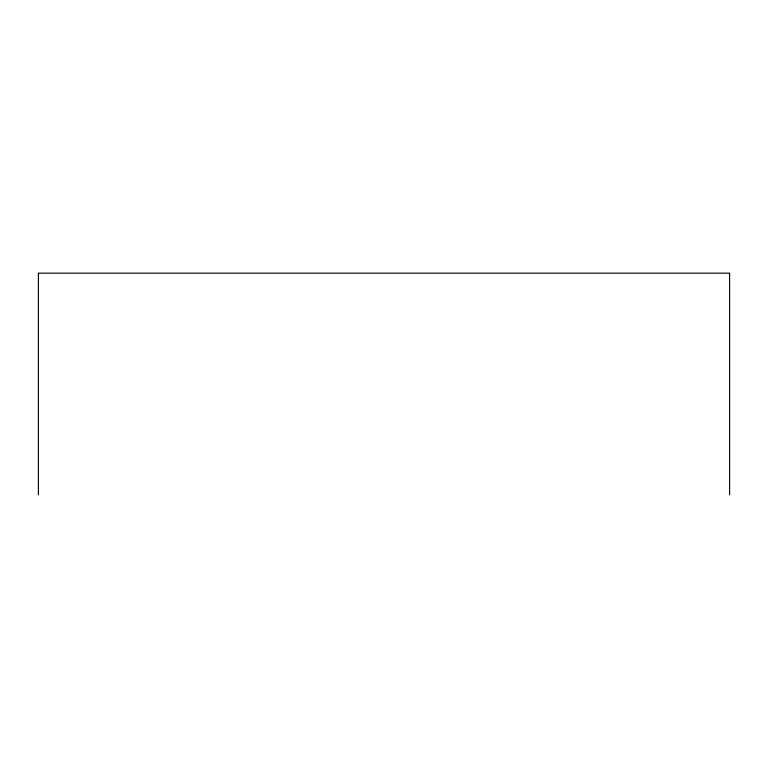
<?xml version="1.0" encoding="UTF-8"?>
<svg xmlns="http://www.w3.org/2000/svg" width="768" height="768" viewBox="0 0 768 768"><rect width="100%" height="100%" fill="white"/><g stroke="black" fill="none" stroke-linecap="round" stroke-linejoin="round"><path stroke-width="1.15" d="M729.6 494.832L729.6 273.168L38.4 273.168L38.4 494.832"/></g></svg>
